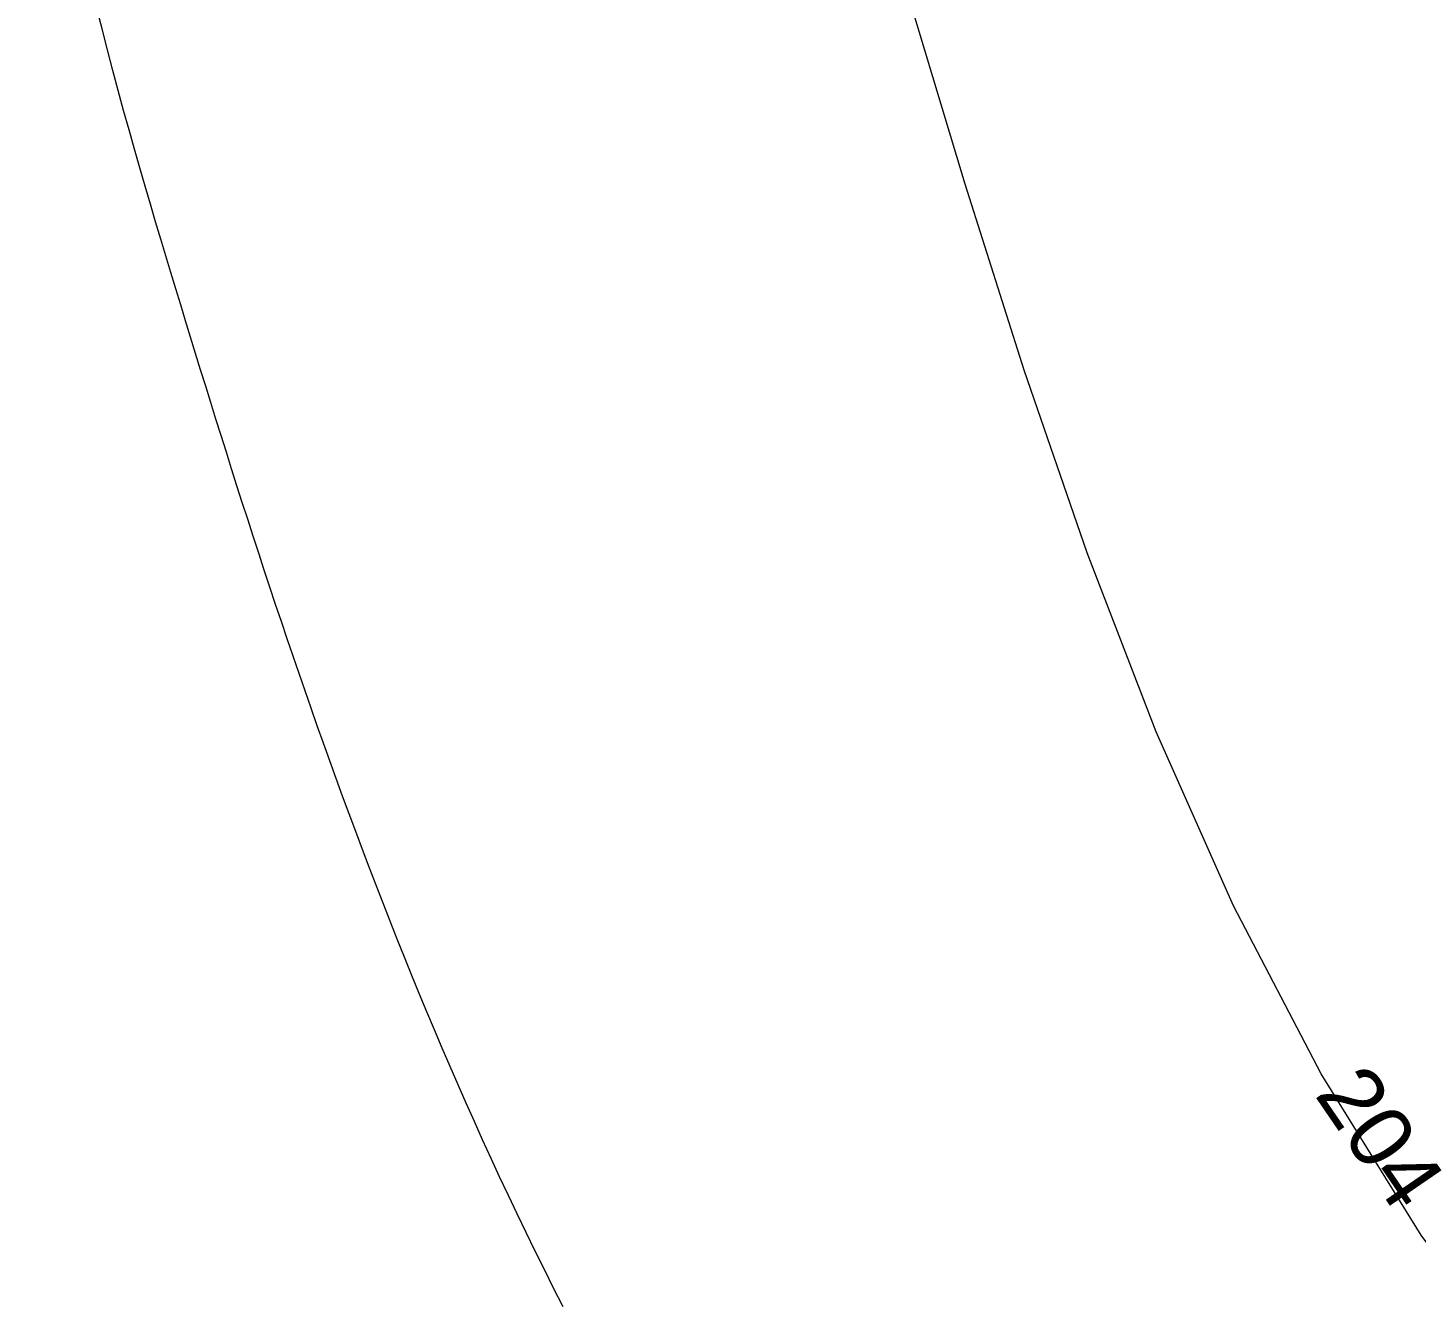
# Model space of a CAD drawing. Header units: millimetres. Extents: x -2123 to 5424, y -1286 to 835.
# Drawn here: x 1579.5 to 1657.2, y -83.4 to -12 of the extents above; entities that cross this region are included whole.
import ezdxf

# ---------------------------------------------------------------- set-up
doc = ezdxf.new("R2010")
doc.units = ezdxf.units.MM
doc.layers.add('1 Відмітки', color=7, linetype='Continuous', lineweight=25)
doc.layers.add('Горизонталі', color=7, linetype='Continuous', lineweight=18)
doc.layers.add('Озелення', color=7, linetype='Continuous', lineweight=15, true_color=0x2bad00)
doc.styles.get("Standard").update_dxf_attribs({"font": 'arial.ttf'})

msp = doc.modelspace()

# ---------------------------------------------------------------- hatches: boundary and pattern name
at = {"layer": 'Озелення', "lineweight": 20}
h = msp.add_hatch(dxfattribs=at)
h.set_pattern_fill('GRASS', color=0, scale=0.1)
h.paths.add_polyline_path([(1595.841, 42.076), (1581.276, 42.092), (1581.035, 40.819), (1580.766, 39.29), (1580.515, 37.744), (1580.418, 37.093), (1598.835, 37.072), (1598.837, 39.072, 0.414214)])
h.paths.add_polyline_path([(1581.276, 42.092), (1579.535, 42.094), (1579.529, 37.094), (1580.418, 37.093), (1580.515, 37.744), (1580.766, 39.29), (1581.035, 40.819)])
h.paths.add_polyline_path([(1624.83, 21.03), (1625.028, 22.043), (1579.512, 22.094), (1579.506, 17.094), (1624.745, 17.043)])
h.paths.add_polyline_path([(1649.878, 19.436, -0.414547), (1652.386, 21.94), (1640.351, 21.965), (1639.374, 20.483, -0.252144), (1639.644, 19.982, -1), (1638.444, 19.982, -0.597261), (1639.374, 20.483), (1640.391, 22.025), (1625.028, 22.043), (1624.83, 21.03), (1624.745, 17.043), (1651.751, 17.012, -0.341373)])
h.paths.add_polyline_path([(1660.449, 22.002), (1640.391, 22.025), (1640.351, 21.965), (1652.386, 21.94, 0.414547), (1649.878, 19.436, 0.341373), (1651.751, 17.012), (1660.625, 17.002, -0.29636), (1660.476, 17.23)])
h.paths.add_polyline_path([(1663.815, 19.999), (1663.818, 21.999), (1660.949, 22.002), (1660.962, 19.608, -1.002823), (1661.962, 19.61, -0.997185), (1660.962, 19.608), (1660.976, 17.233, -0.299966), (1660.826, 17.002, 0.412891)])
h.paths.add_polyline_path([(1801.302, -172.339, 0.414214), (1798.076, -169.584), (1800.571, -201.333), (1801.096, -201.421), (1802.042, -201.58), (1802.988, -201.736), (1803.62, -201.84)])
h.paths.add_polyline_path([(1777.389, -171.378), (1777.153, -171.397, 0.414214), (1774.397, -174.623), (1776.131, -196.693), (1776.357, -196.742), (1777.313, -196.944), (1778.269, -197.144), (1779.225, -197.342), (1779.238, -197.344)])
h.paths.add_polyline_path([(1779.238, -197.345), (1778.269, -197.144), (1777.313, -196.944), (1776.357, -196.742), (1776.131, -196.693), (1776.704, -203.98), (1779.694, -203.745)])
h.paths.add_polyline_path([(1994.689, 21.692), (1940.412, 21.754), (1940.41, 19.754, 0.414214), (1943.406, 16.751), (1994.684, 16.692)])
h.paths.add_polyline_path([(1994.712, 41.692), (1907.341, 41.792), (1903.632, 41.004), (1898.312, 40.062), (1892.865, 39.018), (1890.065, 38.369), (1887.198, 37.588), (1884.807, 36.817), (1994.706, 36.692)])

# ---------------------------------------------------------------- linework, layer by layer
at = {"layer": 'Горизонталі'}
msp.add_lwpolyline([(1663.81, -88.142), (1657.457, -79.557), (1651.865, -70.539), (1646.963, -61.137), (1642.638, -51.406), (1638.772, -41.402), (1635.25, -31.181), (1631.956, -20.797), (1628.805, -10.309), (1626.139, 0.212), (1624.609, 10.685), (1624.83, 21.03), (1626.824, 31.231), (1630.191, 41.317), (1634.523, 51.317), (1639.411, 61.259), (1644.447, 71.172), (1649.236, 81.085), (1653.685, 90.981), (1657.987, 100.805), (1662.346, 110.501), (1666.968, 120.011), (1672.058, 129.278)], dxfattribs=at)
at = {"layer": 'Горизонталі', "elevation": 205}
msp.add_lwpolyline([(1609.458, -83.571), (1608.929, -82.529), (1608.407, -81.488), (1607.892, -80.448), (1607.385, -79.409), (1606.885, -78.371), (1606.393, -77.335), (1605.907, -76.3), (1605.428, -75.267), (1604.956, -74.235), (1604.491, -73.205), (1604.033, -72.176), (1603.58, -71.15), (1603.134, -70.125), (1602.695, -69.102), (1602.261, -68.081), (1601.833, -67.063), (1601.411, -66.046), (1600.995, -65.031), (1600.584, -64.018), (1600.179, -63.008), (1599.779, -61.999), (1599.385, -60.994), (1598.995, -59.99), (1598.611, -58.989), (1598.231, -57.99), (1597.857, -56.994), (1597.487, -56), (1597.121, -55.009), (1596.76, -54.021), (1596.404, -53.035), (1596.052, -52.052), (1595.703, -51.072), (1595.359, -50.094), (1595.019, -49.119), (1594.683, -48.147), (1594.35, -47.178), (1594.021, -46.211), (1593.696, -45.248), (1593.374, -44.287), (1593.055, -43.33), (1592.74, -42.375), (1592.428, -41.424), (1592.118, -40.475), (1591.812, -39.53), (1591.509, -38.588), (1591.209, -37.649), (1590.911, -36.713), (1590.616, -35.781), (1590.323, -34.851), (1590.033, -33.925), (1589.745, -33.002), (1589.46, -32.083), (1589.176, -31.166), (1588.896, -30.256), (1588.616, -29.346), (1588.339, -28.44), (1588.064, -27.537), (1587.79, -26.638), (1587.515, -25.729), (1587.234, -24.802), (1586.95, -23.856), (1586.661, -22.889), (1586.368, -21.902), (1586.073, -20.896), (1585.775, -19.869), (1585.474, -18.823), (1585.173, -17.756), (1584.87, -16.668), (1584.566, -15.559), (1584.263, -14.43), (1583.961, -13.28), (1583.66, -12.108), (1583.361, -10.915)], dxfattribs=at)

# ---------------------------------------------------------------- texts
at = {"layer": '1 Відмітки', "color": 0, "insert": (1654.338, -69.715), "char_height": 3.5, "attachment_point": 1, "rotation": 304.41853}
msp.add_mtext_dynamic_manual_height_columns('204', width=7.02543, gutter_width=12.5, heights=[0], dxfattribs=at)

doc.saveas('drawing.dxf')
